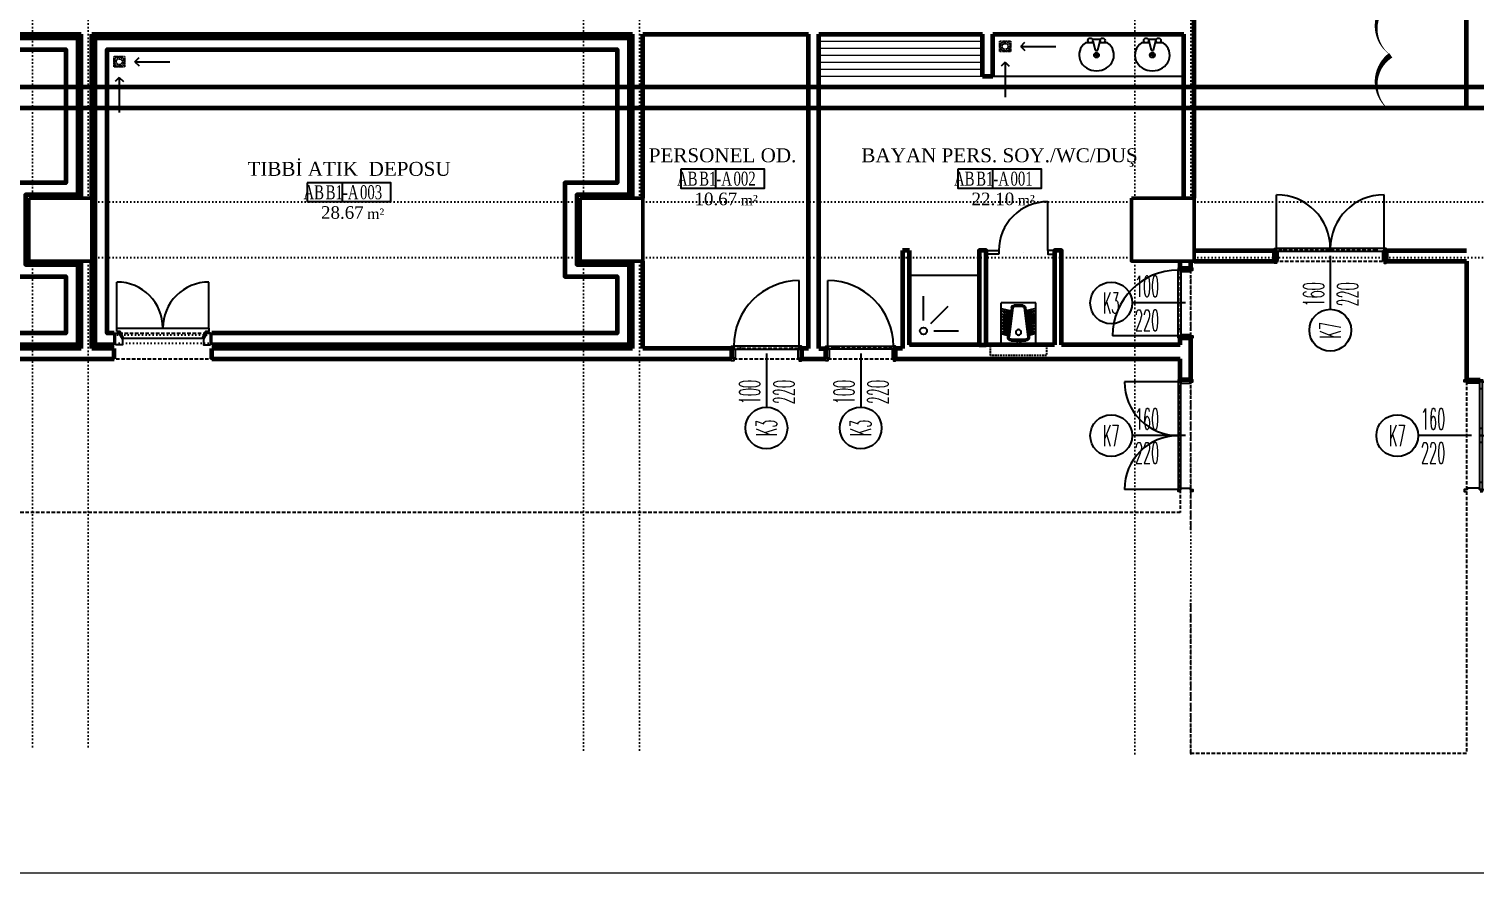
# Model space of a CAD drawing. Extents: x -228812 to 45006, y -308075 to -42938.
# Drawn here: x 41687 to 43759, y -47663 to -46454 of the extents above; entities that cross this region are included whole.
import ezdxf
from ezdxf.enums import TextEntityAlignment as Align

# ---------------------------------------------------------------- set-up
doc = ezdxf.new("R2010")
doc.units = 0
doc.header["$LTSCALE"] = 20
for name, pattern in [('( Hidden )', [0.375, 0.25, -0.125]), ('DOT', [0.25, 0, -0.25]), ('HIDDEN', [0.375, 0.25, -0.125])]:
    doc.linetypes.add(name, pattern=pattern)
doc.layers.get('0').update_dxf_attribs({"linetype": 'CONTINUOUS', "lineweight": 15})
doc.layers.get('DEFPOINTS').update_dxf_attribs({"linetype": 'CONTINUOUS'})
for name, color, linetype, lineweight in [('DUVAR', 7, 'CONTINUOUS', 60), ('KOLON', 7, 'CONTINUOUS', 50), ('tefris', 7, 'CONTINUOUS', 20)]:
    doc.layers.add(name, color=color, linetype=linetype, lineweight=lineweight)
for name, color, linetype in [('DUVAR-PANEL', 7, 'CONTINUOUS'), ('KA-PEN', 5, 'CONTINUOUS'), ('KAPILAR', 5, 'CONTINUOUS'), ('KIRIS', 9, 'DOT'), ('OK', 7, 'CONTINUOUS'), ('ROOM', 7, 'CONTINUOUS'), ('ROOM-T', 7, 'CONTINUOUS'), ('TEFRIS SIHHI', 7, 'CONTINUOUS'), ('YAZI', 170, 'CONTINUOUS')]:
    doc.layers.add(name, color=color, linetype=linetype)
doc.layers.add('REVIZYON-2015-11-23', color=1, linetype='CONTINUOUS', lineweight=13, plot=False)
doc.styles.add('OLC-200', font='tromans.shx', dxfattribs={"width": 0.5, "height": 0.2})
doc.styles.add('OLC-50', font='romans.shx', dxfattribs={"width": 0.5, "height": 0.15})
doc.styles.add('YAZI', font='times.ttf')
doc.dimstyles.new('BIRIM ADI', dxfattribs={"dimtxt": 30, "dimasz": 50, "dimexe": 25, "dimexo": 40, "dimgap": 15, "dimtad": 0, "dimtxsty": 'YAZI', "dimblk": 'OBLIQUE', "dimcen": 50, "dimadec": 0, "dimazin": 0, "dimtfac": 1, "dimtmove": 0, "dimatfit": 3, "dimfxl": 150, "dimfxlon": 1, "dimarcsym": 0})

# ---------------------------------------------------------------- blocks, each defined once
blk = doc.blocks.new('_OBLIQUE')
at = {"color": 0, "linetype": 'ByBlock'}
blk.add_line((-0.5, -0.5), (0.5, 0.5), dxfattribs=at)
blk = doc.blocks.new('*D9222')
at = {"layer": 'DEFPOINTS', "color": 0, "linetype": 'Continuous'}
for p in [(43266.9, -45206), (43962.7, -45206), (43746.9, -46446)]:
    blk.add_point(p, dxfattribs=at)
at = {"layer": 'YAZI', "color": 0, "lineweight": -2, "ltscale": 0.5}
for p, q in [((43812.7, -45206), (43987.7, -45206)), ((43962.7, -45206), (43962.7, -45723.2)), ((43962.7, -46446), (43962.7, -45928.9)), ((43812.7, -46446), (43987.7, -46446))]:
    blk.add_line(p, q, dxfattribs=at)
at = {"layer": 'YAZI', "color": 0, "linetype": 'Continuous', "lineweight": -2, "xscale": 50, "yscale": 50, "zscale": 50}
for p, rotation in [((43962.7, -45206), 90), ((43962.7, -46446), 270)]:
    blk.add_blockref('_OBLIQUE', p, dxfattribs=dict(at, rotation=rotation))
at = {"layer": 'YAZI', "color": 0, "linetype": 'Continuous', "insert": (43962.7, -45826), "char_height": 30, "attachment_point": 5, "rotation": 90, "style": 'YAZI'}
blk.add_mtext('ATÖLYE ', dxfattribs=at)
blk = doc.blocks.new('*D9224')
at = {"layer": 'DEFPOINTS', "color": 0, "linetype": 'Continuous'}
for p in [(43701.4, -46566.4), (43962.7, -46566.4), (43351.9, -47491)]:
    blk.add_point(p, dxfattribs=at)
at = {"layer": 'YAZI', "color": 0, "lineweight": -2, "ltscale": 0.5}
for p, q in [((43812.7, -46566.4), (43987.7, -46566.4)), ((43962.7, -46566.4), (43962.7, -46960.8)), ((43962.7, -47491), (43962.7, -47096.6)), ((43812.7, -47491), (43987.7, -47491))]:
    blk.add_line(p, q, dxfattribs=at)
at = {"layer": 'YAZI', "color": 0, "linetype": 'Continuous', "lineweight": -2, "xscale": 50, "yscale": 50, "zscale": 50}
for p, rotation in [((43962.7, -46566.4), 90), ((43962.7, -47491), 270)]:
    blk.add_blockref('_OBLIQUE', p, dxfattribs=dict(at, rotation=rotation))
at = {"layer": 'YAZI', "color": 0, "linetype": 'Continuous', "insert": (43962.7, -47028.7), "char_height": 30, "attachment_point": 5, "rotation": 90, "style": 'YAZI'}
blk.add_mtext('ATIK ', dxfattribs=at)
blk = doc.blocks.new('SOGUK ODA-140')
at = {"color": 0, "linetype": 'Continuous'}
for p, q in [((0, 0), (0, -17)), ((140, 0), (140, -17))]:
    blk.add_line(p, q, dxfattribs=at)
for points in [[(2, 0), (2, -17), (7, -17), (12, -8), (12, 0)], [(138, 0), (138, -17), (133, -17), (128, -8), (128, 0)], [(136, -19), (136, -24), (4, -24), (4, -19), (9, -19), (14, -9), (126, -9), (131, -19)]]:
    blk.add_lwpolyline(points, close=True, dxfattribs=at)
at = {"color": 0, "linetype": 'DOT'}
blk.add_lwpolyline([(140, -14.5), (0, -14.5), (0, -2.5), (140, -2.5)], dxfattribs=at)
at = {"color": 0, "linetype": 'Continuous'}
for points in [[(4, -24), (4, -90)], [(136, -24), (136, -90)]]:
    blk.add_lwpolyline(points, dxfattribs=at)
for centre, start, end in [((4, -24), 270, 0), ((136, -24), 180, 270)]:
    blk.add_arc(centre, 66, start, end, dxfattribs=at)
blk = doc.blocks.new('*U685')
at = {"color": 0}
for p, q in [((-157, 18), (-157, 95)), ((-3, 18), (-3, 95)), ((-147, 18), (-147, 14)), ((-90.1, 18), (-90.1, 14)), ((-80, 7.5), (-80, 7.5)), ((-70, 18), (-70, 14)), ((-13.1, 18), (-13.1, 14))]:
    blk.add_line(p, q, dxfattribs=at)
at = {"color": 0, "linetype": 'DOT', "ltscale": 20}
blk.add_line((-155, 0), (-5, 0), dxfattribs=at)
at = {"color": 0, "lineweight": -3}
for points in [[(-160, 15), (-160, 18), (-157, 18), (-157, 14), (-155, 14), (-155, 1), (-157, 1), (-157, -3), (-160, -3), (-160, 0)], [(0, 15), (0, 18), (-3, 18), (-3, 14), (-5, 14), (-5, 1), (-3, 1), (-3, -3), (0, -3), (0, 0)]]:
    blk.add_lwpolyline(points, dxfattribs=at)
at = {"color": 0}
for points in [[(-157, 18), (-157, 14), (-80, 14), (-80, 18)], [(-80, 18), (-80, 14), (-3, 14), (-3, 18)]]:
    blk.add_lwpolyline(points, close=True, dxfattribs=at)
at = {"color": 16}
blk.add_lwpolyline([(-80, 7.5), (-80, -69)], dxfattribs=at)
blk.add_circle((-80, -99), 30, dxfattribs=at)
at = {"color": 0}
for centre, start, end in [((-157, 18), 0, 90), ((-3, 18), 90, 180)]:
    blk.add_arc(centre, 77, start, end, dxfattribs=at)
at = {"color": 16, "style": 'OLC-50', "width": 0.45}
blk.add_attdef('GEN', text='', height=30, rotation=90, dxfattribs=at).set_placement((-80, -65), align=Align.BOTTOM_LEFT)
blk.add_attdef('YUK', text='', height=30, rotation=90, dxfattribs=at).set_placement((-70, -65), align=Align.TOP_LEFT)
at = {"style": 'OLC-50', "width": 0.5, "flags": 1}
for tag, p in [('KABLOK', (-188.3, -83.8)), ('KAMAHKOD', (-83.9, -83.8)), ('KAMAHNO', (-195.2, -120.6)), ('KAMAHAD', (-79.6, -120)), ('DUVKA', (-188.6, -156)), ('KARENK', (-82.6, -154.8)), ('KATIP', (-188.1, -194)), ('KASAMAL', (-83.9, -189.6)), ('KAMAL', (-188.7, -233)), ('KASARENK', (-83.5, -229)), ('MENFEZ', (-190, -268.9)), ('YANGIN', (-84.2, -266.9)), ('ACILYON', (-192.7, -303.5)), ('CEKIT', (-86.3, -303.2)), ('CARPTEK', (-195, -337.4)), ('FOTOSEL', (-86.8, -337.1)), ('PBAR', (-193.2, -371.1)), ('KONTROL', (-87, -371.1))]:
    blk.add_attdef(tag, p, '', height=30, dxfattribs=at)
at = {"color": 16, "style": 'OLC-50', "width": 0.45}
blk.add_attdef('POZ', text='', height=30, rotation=90, dxfattribs=at).set_placement((-80, -99), align=Align.MIDDLE_CENTER)
blk = doc.blocks.new('*U684')
at = {"color": 0}
for p, q in [((-157, 18), (-157, 95)), ((-3, 18), (-3, 95)), ((-147, 18), (-147, 14)), ((-90.1, 18), (-90.1, 14)), ((-80, 7.5), (-80, 7.5)), ((-70, 18), (-70, 14)), ((-13.1, 18), (-13.1, 14))]:
    blk.add_line(p, q, dxfattribs=at)
at = {"color": 0, "linetype": 'DOT', "ltscale": 20}
blk.add_line((-155, 0), (-5, 0), dxfattribs=at)
at = {"color": 16}
blk.add_lwpolyline([(-80, 7.5), (-80, 84)], dxfattribs=at)
at = {"color": 0, "lineweight": -3}
for points in [[(-160, 15), (-160, 18), (-157, 18), (-157, 14), (-155, 14), (-155, 1), (-157, 1), (-157, -3), (-160, -3), (-160, 0)], [(0, 15), (0, 18), (-3, 18), (-3, 14), (-5, 14), (-5, 1), (-3, 1), (-3, -3), (0, -3), (0, 0)]]:
    blk.add_lwpolyline(points, dxfattribs=at)
at = {"color": 0}
for points in [[(-157, 18), (-157, 14), (-80, 14), (-80, 18)], [(-80, 18), (-80, 14), (-3, 14), (-3, 18)]]:
    blk.add_lwpolyline(points, close=True, dxfattribs=at)
at = {"color": 16}
blk.add_circle((-80, 114), 30, dxfattribs=at)
at = {"color": 0}
for centre, start, end in [((-157, 18), 0, 90), ((-3, 18), 90, 180)]:
    blk.add_arc(centre, 77, start, end, dxfattribs=at)
at = {"color": 16, "style": 'OLC-50', "width": 0.45}
blk.add_attdef('POZ', text='', height=30, rotation=270, dxfattribs=at).set_placement((-80, 114), align=Align.MIDDLE_CENTER)
blk.add_attdef('YUK', text='', height=30, rotation=270, dxfattribs=at).set_placement((-90, 80), align=Align.TOP_LEFT)
blk.add_attdef('GEN', text='', height=30, rotation=270, dxfattribs=at).set_placement((-80, 80), align=Align.BOTTOM_LEFT)
at = {"style": 'OLC-50', "width": 0.5, "flags": 1}
for tag, p in [('KABLOK', (-188.3, -83.8)), ('KAMAHKOD', (-83.9, -83.8)), ('KAMAHNO', (-195.2, -120.6)), ('KAMAHAD', (-79.6, -120)), ('DUVKA', (-188.6, -156)), ('KARENK', (-82.6, -154.8)), ('KATIP', (-188.1, -194)), ('KASAMAL', (-83.9, -189.6)), ('KAMAL', (-188.7, -233)), ('KASARENK', (-83.5, -229)), ('MENFEZ', (-190, -268.9)), ('YANGIN', (-84.2, -266.9)), ('ACILYON', (-192.7, -303.5)), ('CEKIT', (-86.3, -303.2)), ('CARPTEK', (-195, -337.4)), ('FOTOSEL', (-86.8, -337.1)), ('PBAR', (-193.2, -371.1)), ('KONTROL', (-87, -371.1))]:
    blk.add_attdef(tag, p, '', height=30, dxfattribs=at)
blk = doc.blocks.new('*U688')
at = {"color": 0}
for p, q in [((-157, 18), (-157, 95)), ((-3, 18), (-3, 95)), ((-147, 18), (-147, 14)), ((-90.1, 18), (-90.1, 14)), ((-80, 7.5), (-80, 7.5)), ((-70, 18), (-70, 14)), ((-13.1, 18), (-13.1, 14))]:
    blk.add_line(p, q, dxfattribs=at)
at = {"color": 0, "linetype": 'DOT', "ltscale": 20}
blk.add_line((-155, 0), (-5, 0), dxfattribs=at)
at = {"color": 0, "lineweight": -3}
for points in [[(-160, 15), (-160, 18), (-157, 18), (-157, 14), (-155, 14), (-155, 1), (-157, 1), (-157, -3), (-160, -3), (-160, 0)], [(0, 15), (0, 18), (-3, 18), (-3, 14), (-5, 14), (-5, 1), (-3, 1), (-3, -3), (0, -3), (0, 0)]]:
    blk.add_lwpolyline(points, dxfattribs=at)
at = {"color": 0}
for points in [[(-157, 18), (-157, 14), (-80, 14), (-80, 18)], [(-80, 18), (-80, 14), (-3, 14), (-3, 18)]]:
    blk.add_lwpolyline(points, close=True, dxfattribs=at)
at = {"color": 16}
blk.add_lwpolyline([(-80, 7.5), (-80, -69)], dxfattribs=at)
blk.add_circle((-80, -99), 30, dxfattribs=at)
at = {"color": 0}
for centre, start, end in [((-157, 18), 0, 90), ((-3, 18), 90, 180)]:
    blk.add_arc(centre, 77, start, end, dxfattribs=at)
at = {"color": 16, "style": 'OLC-50', "width": 0.45}
blk.add_attdef('GEN', text='', height=30, rotation=90, dxfattribs=at).set_placement((-80, -65), align=Align.BOTTOM_LEFT)
blk.add_attdef('YUK', text='', height=30, rotation=90, dxfattribs=at).set_placement((-70, -65), align=Align.TOP_LEFT)
at = {"style": 'OLC-50', "width": 0.5, "flags": 1}
for tag, p in [('KABLOK', (-188.3, -83.8)), ('KAMAHKOD', (-83.9, -83.8)), ('KAMAHNO', (-195.2, -120.6)), ('KAMAHAD', (-79.6, -120)), ('DUVKA', (-188.6, -156)), ('KARENK', (-82.6, -154.8)), ('KATIP', (-188.1, -194)), ('KASAMAL', (-83.9, -189.6)), ('KAMAL', (-188.7, -233)), ('KASARENK', (-83.5, -229)), ('MENFEZ', (-190, -268.9)), ('YANGIN', (-84.2, -266.9)), ('ACILYON', (-192.7, -303.5)), ('CEKIT', (-86.3, -303.2)), ('CARPTEK', (-195, -337.4)), ('FOTOSEL', (-86.8, -337.1)), ('PBAR', (-193.2, -371.1)), ('KONTROL', (-87, -371.1))]:
    blk.add_attdef(tag, p, '', height=30, dxfattribs=at)
at = {"color": 16, "style": 'OLC-50', "width": 0.45}
blk.add_attdef('POZ', text='', height=30, rotation=90, dxfattribs=at).set_placement((-80, -99), align=Align.MIDDLE_CENTER)
blk = doc.blocks.new('*U9154')
at = {"color": 0}
for p, q in [((-157, 23), (-157, 100)), ((-3, 23), (-3, 100)), ((-147, 23), (-147, 19)), ((-90.1, 23), (-90.1, 19)), ((-70, 23), (-70, 19)), ((-13.1, 23), (-13.1, 19)), ((-80, 7.5), (-80, 7.5))]:
    blk.add_line(p, q, dxfattribs=at)
at = {"color": 0, "linetype": 'DOT', "ltscale": 20}
blk.add_line((-155, 0), (-5, 0), dxfattribs=at)
at = {"color": 0, "lineweight": -3}
for points in [[(-160, 20), (-160, 23), (-157, 23), (-157, 19), (-155, 19), (-155, 1), (-157, 1), (-157, -3), (-160, -3), (-160, 0)], [(0, 20), (0, 23), (-3, 23), (-3, 19), (-5, 19), (-5, 1), (-3, 1), (-3, -3), (0, -3), (0, 0)]]:
    blk.add_lwpolyline(points, dxfattribs=at)
at = {"color": 0}
for points in [[(-157, 23), (-157, 19), (-80, 19), (-80, 23)], [(-80, 23), (-80, 19), (-3, 19), (-3, 23)]]:
    blk.add_lwpolyline(points, close=True, dxfattribs=at)
at = {"color": 16}
blk.add_lwpolyline([(-80, 7.5), (-80, -69)], dxfattribs=at)
blk.add_circle((-80, -99), 30, dxfattribs=at)
at = {"color": 0}
for centre, start, end in [((-157, 23), 0, 90), ((-3, 23), 90, 180)]:
    blk.add_arc(centre, 77, start, end, dxfattribs=at)
at = {"color": 16, "style": 'OLC-50', "width": 0.45}
blk.add_attdef('GEN', text='', height=30, rotation=90, dxfattribs=at).set_placement((-80, -65), align=Align.BOTTOM_LEFT)
blk.add_attdef('YUK', text='', height=30, rotation=90, dxfattribs=at).set_placement((-70, -65), align=Align.TOP_LEFT)
at = {"style": 'OLC-50', "width": 0.5, "flags": 1}
for tag, p in [('KABLOK', (-188.3, -83.8)), ('KAMAHKOD', (-83.9, -83.8)), ('KAMAHNO', (-195.2, -120.6)), ('KAMAHAD', (-79.6, -120)), ('DUVKA', (-188.6, -156)), ('KARENK', (-82.6, -154.8)), ('KATIP', (-188.1, -194)), ('KASAMAL', (-83.9, -189.6)), ('KAMAL', (-188.7, -233)), ('KASARENK', (-83.5, -229)), ('MENFEZ', (-190, -268.9)), ('YANGIN', (-84.2, -266.9)), ('ACILYON', (-192.7, -303.5)), ('CEKIT', (-86.3, -303.2)), ('CARPTEK', (-195, -337.4)), ('FOTOSEL', (-86.8, -337.1)), ('PBAR', (-193.2, -371.1)), ('KONTROL', (-87, -371.1))]:
    blk.add_attdef(tag, p, '', height=30, dxfattribs=at)
at = {"color": 16, "style": 'OLC-50', "width": 0.45}
blk.add_attdef('POZ', text='', height=30, rotation=90, dxfattribs=at).set_placement((-80, -99), align=Align.MIDDLE_CENTER)
blk = doc.blocks.new('EGIM-OK')
at = {"color": 0, "ltscale": 200}
for points in [[(50, 0), (0, 0)], [(50, 0), (44.2, 5.9)], [(50, 0), (44.2, -5.9)]]:
    blk.add_lwpolyline(points, dxfattribs=at)
blk = doc.blocks.new('SUZGEC')
at = {"color": 0, "linetype": 'ByBlock', "ltscale": 0.3, "extrusion": (0, 0, -1)}
blk.add_lwpolyline([(0, 0), (-15, 0), (-15, 15), (0, 15)], close=True, dxfattribs=at)
for radius in [7.03, 4.37]:
    blk.add_circle((-7.5, 7.5), radius, dxfattribs=at)
blk = doc.blocks.new('SUZGEC OK')
at = {"layer": 'OK', "color": 252, "rotation": 179.9999988256444}
blk.add_blockref('EGIM-OK', (80, -7.5), dxfattribs=at)
at = {"layer": 'OK', "color": 252, "xscale": -1, "rotation": 270}
blk.add_blockref('EGIM-OK', (7.5, -80), dxfattribs=at)
at = {"layer": 'TEFRIS SIHHI', "color": 155, "linetype": 'HIDDEN', "xscale": -1, "rotation": 90}
blk.add_blockref('SUZGEC', (15, 0), dxfattribs=at)
blk = doc.blocks.new('*U9148')
at = {"color": 0, "linetype": 'DOT', "ltscale": 20}
blk.add_line((-100, 15), (0, 15), dxfattribs=at)
at = {"color": 0}
for p, q in [((-87, -3), (-87, 1)), ((-50, 7.5), (-50, 7.5)), ((-13, -3), (-13, 1)), ((-3, -3), (-3, -97))]:
    blk.add_line(p, q, dxfattribs=at)
at = {"color": 0, "lineweight": -3}
for points in [[(-100, 0), (-100, -3), (-97, -3), (-97, 1), (-95, 1), (-95, 14), (-97, 14), (-97, 18), (-100, 18), (-100, 15)], [(0, 0), (0, -3), (-3, -3), (-3, 1), (-5, 1), (-5, 14), (-3, 14), (-3, 18), (0, 18), (0, 15)]]:
    blk.add_lwpolyline(points, dxfattribs=at)
at = {"color": 0}
blk.add_lwpolyline([(-97, -3), (-97, 1), (-3, 1), (-3, -3)], close=True, dxfattribs=at)
at = {"color": 16}
blk.add_lwpolyline([(-50, 7.5), (-50, -69)], dxfattribs=at)
blk.add_circle((-50, -99), 30, dxfattribs=at)
at = {"color": 0}
blk.add_arc((-3, -3), 94, 180, 270, dxfattribs=at)
at = {"color": 16, "style": 'OLC-50', "width": 0.45}
blk.add_attdef('GEN', text='', height=30, rotation=90, dxfattribs=at).set_placement((-50, -65), align=Align.BOTTOM_LEFT)
blk.add_attdef('YUK', text='', height=30, rotation=90, dxfattribs=at).set_placement((-40, -65), align=Align.TOP_LEFT)
at = {"style": 'OLC-50', "width": 0.5, "flags": 1}
for tag, p in [('KABLOK', (-158.3, -83.8)), ('KAMAHKOD', (-53.9, -83.8)), ('KAMAHNO', (-165.2, -120.6)), ('KAMAHAD', (-49.6, -120)), ('DUVKA', (-158.6, -156)), ('KARENK', (-52.6, -154.8)), ('KATIP', (-158.1, -194)), ('KASAMAL', (-53.9, -189.6)), ('KAMAL', (-158.7, -233)), ('KASARENK', (-53.5, -229)), ('MENFEZ', (-160, -268.9)), ('YANGIN', (-54.2, -266.9)), ('ACILYON', (-162.7, -303.5)), ('CEKIT', (-56.3, -303.2)), ('CARPTEK', (-165, -337.4)), ('FOTOSEL', (-56.8, -337.1)), ('PBAR', (-163.2, -371.1)), ('KONTROL', (-57, -371.1))]:
    blk.add_attdef(tag, p, '', height=30, dxfattribs=at)
at = {"color": 16, "style": 'OLC-50', "width": 0.45}
blk.add_attdef('POZ', text='', height=30, rotation=90, dxfattribs=at).set_placement((-50, -99), align=Align.MIDDLE_CENTER)
blk = doc.blocks.new('ROOMNAME')
at = {"color": 0}
blk.add_line((0, 13.5), (0, -13.5), dxfattribs=at)
blk.add_lwpolyline([(-50, 13.5), (-50, -13.5), (70, -13.5), (70, 13.5)], close=True, dxfattribs=at)
at = {"color": 0, "insert": (36, -30.8), "char_height": 15, "width": 39.826, "attachment_point": 4, "style": 'YAZI'}
blk.add_mtext('m²', dxfattribs=at)
at = {"color": 0, "style": 'YAZI'}
for tag, p in [('KOD', (-25, 0)), ('NO', (35, 0))]:
    blk.add_attdef(tag, text='', height=20, dxfattribs=at).set_placement(p, align=Align.MIDDLE_CENTER)
blk.add_attdef('ALAN', text='', height=18, dxfattribs=at).set_placement((31, -29), align=Align.MIDDLE_RIGHT)
at = {"color": 0, "style": 'YAZI', "flags": 1}
for tag, p in [('ALANIHALE', (10, -51.3)), ('CEVRE', (8.8, -70.9))]:
    blk.add_attdef(tag, text='', height=15, dxfattribs=at).set_placement(p, align=Align.MIDDLE_CENTER)
at = {"color": 0, "style": 'OLC-200', "width": 0.5, "flags": 1}
for tag, p in [('DOS', (-43.9, -102.9)), ('SUP', (-12.3, -102.9)), ('DUV', (15.1, -102.9)), ('TAV', (42.4, -102.9)), ('KTIP1', (-43.9, -131.5)), ('KTIP2', (6.1, -131.5)), ('KTIP3', (56.1, -131.5)), ('KTIP1S', (-43.9, -160.1)), ('KTIP2S', (6.1, -160.1)), ('KTIP3S', (56.1, -160.1)), ('PTIP1', (-43.9, -188.6)), ('PTIP2', (6.1, -188.6)), ('PTIP3', (56.1, -188.6)), ('PTIP1S', (-43.9, -217.2)), ('PTIP2S', (6.1, -217.2)), ('PTIP3S', (56.1, -217.2)), ('KISI', (-43.9, -245.8)), ('KW', (6.1, -245.8)), ('ISI', (56.1, -245.8))]:
    blk.add_attdef(tag, p, '', height=15, dxfattribs=at)
at = {"layer": 'ROOM-T', "color": 9, "style": 'YAZI'}
blk.add_attdef('MAHALADI', text='', height=20, dxfattribs=at).set_placement((10, 33.5), align=Align.MIDDLE_CENTER)
blk = doc.blocks.new('HELA')
at = {"color": 0, "linetype": 'ByBlock'}
for p, q in [((50, 0), (0, 0)), ((0, 0), (0, -60)), ((50, 0), (50, -60)), ((0, -16.1), (11.8, -13.1)), ((2.7, -17.8), (12.1, -15.4)), ((2.7, -22), (12.6, -19.5)), ((3.1, -19.5), (12.3, -17.2)), ((14.8, -53.3), (9.6, -11.6)), ((16.8, -53.1), (11.6, -11.4)), ((14.6, -6), (22.6, -6)), ((14.6, -8), (35.4, -8)), ((27.4, -6), (35.4, -6)), ((33.2, -53.1), (38.4, -11.4)), ((35.2, -53.3), (40.4, -11.6)), ((47.3, -22), (37.4, -19.5)), ((46.9, -19.5), (37.7, -17.2)), ((47.3, -17.8), (37.9, -15.4)), ((50, -16.1), (38.2, -13.1)), ((2.7, -26.2), (13.1, -23.6)), ((2.7, -30.4), (13.6, -27.7)), ((2.7, -34.6), (14.1, -31.8)), ((2.7, -38.8), (14.7, -35.9)), ((2.7, -43), (15.2, -39.9)), ((3.1, -23.7), (12.8, -21.3)), ((3.1, -27.9), (13.3, -25.4)), ((3.1, -32.1), (13.9, -29.5)), ((3.1, -36.3), (14.4, -33.6)), ((3.1, -40.5), (14.9, -37.6)), ((47.3, -43), (34.8, -39.9)), ((46.9, -40.5), (35.1, -37.6)), ((47.3, -38.8), (35.3, -35.9)), ((46.9, -36.3), (35.6, -33.6)), ((47.3, -34.6), (35.9, -31.8)), ((46.9, -32.1), (36.1, -29.5)), ((47.3, -30.4), (36.4, -27.7)), ((46.9, -27.9), (36.7, -25.4)), ((47.3, -26.2), (36.9, -23.6)), ((46.9, -23.7), (37.2, -21.3)), ((0, -52.1), (16.2, -48.1)), ((50, -60), (0, -60)), ((2.7, -47.2), (15.7, -44)), ((3.1, -44.7), (15.4, -41.7)), ((3.1, -49), (15.9, -45.8)), ((31.2, -54.8), (18.8, -54.8)), ((31.2, -56.8), (18.8, -56.8)), ((50, -52.1), (33.8, -48.1)), ((46.9, -49), (34.1, -45.8)), ((47.3, -47.2), (34.3, -44)), ((46.9, -44.7), (34.6, -41.7))]:
    blk.add_line(p, q, dxfattribs=at)
at = {"color": 0, "linetype": 'HIDDEN', "ltscale": 0.5}
blk.add_lwpolyline([(65, 0), (65, 15), (-15, 15), (-15, 0)], dxfattribs=at)
at = {"color": 0, "linetype": 'ByBlock'}
for centre, radius in [((25, -18), 4), ((25, -4), 3.15), ((25, -4), 2.15)]:
    blk.add_circle(centre, radius, dxfattribs=at)
for centre, radius, start, end in [((2.9, -18.6), 0.894, 103.8074, 283.8074), ((14.6, -11), 5, 90, 187.1137), ((14.6, -11), 3, 90, 187.1137), ((35.4, -11), 5, 352.8863, 90), ((35.4, -11), 3, 352.8863, 90), ((47.1, -18.6), 0.894, 256.1926, 76.1926), ((2.9, -22.8), 0.894, 103.8074, 283.8074), ((2.9, -27), 0.894, 103.8074, 283.8074), ((2.9, -31.3), 0.894, 103.8074, 283.8074), ((2.9, -35.5), 0.894, 103.8074, 283.8074), ((2.9, -39.7), 0.894, 103.8074, 283.8074), ((47.1, -22.8), 0.894, 256.1926, 76.1926), ((47.1, -27), 0.894, 256.1926, 76.1926), ((47.1, -31.3), 0.894, 256.1926, 76.1926), ((47.1, -35.5), 0.894, 256.1926, 76.1926), ((47.1, -39.7), 0.894, 256.1926, 76.1926), ((2.9, -43.9), 0.894, 103.8074, 283.8074), ((2.9, -48.1), 0.894, 103.8074, 283.8074), ((18.8, -52.8), 4, 187.1137, 270), ((18.8, -52.8), 2, 187.1137, 270), ((31.2, -52.8), 2, 270, 352.8863), ((31.2, -52.8), 4, 270, 352.8863), ((47.1, -43.9), 0.894, 256.1926, 76.1926), ((47.1, -48.1), 0.894, 256.1926, 76.1926)]:
    blk.add_arc(centre, radius, start, end, dxfattribs=at)
blk = doc.blocks.new('K070-PANEL')
at = {"color": 0}
for p, q in [((80, 0), (80, -5)), ((45, -2.5), (45, -2.5))]:
    blk.add_line(p, q, dxfattribs=at)
blk.add_lwpolyline([(10, 0), (10, 70, -0.414214), (80, 0)], format="xyb", dxfattribs=at)
blk.add_lwpolyline([(0, 0), (10, 0), (10, -5), (0, -5)], dxfattribs=at)
blk = doc.blocks.new('DUS')
at = {"color": 0}
for p, q in [((35, -20), (70, -20)), ((20, -35), (20, -70)), ((30.6, -30.6), (55.4, -55.4))]:
    blk.add_line(p, q, dxfattribs=at)
blk.add_lwpolyline([(0, -100), (0, 0), (100, 0), (100, -100), (0, -100)], dxfattribs=at)
blk.add_circle((20, -20), 5, dxfattribs=at)
blk = doc.blocks.new('LAVABO UMUMI')
at = {"color": 0, "ltscale": 200}
for p, q in [((-22.8, -5.7), (-22.8, 5.7)), ((-7, 1.7), (-21, 5.2)), ((-17.5, 15.7), (-17.5, 4.4)), ((-7, -1.8), (-7, 1.7)), ((-4.5, 0), (4.5, 0)), ((0, 0), (0, 4.5)), ((-21, -5.2), (-7, -1.8)), ((-17.5, -4.4), (-17.5, -15.7)), ((0, 0), (0, -4.5))]:
    blk.add_line(p, q, dxfattribs=at)
for centre in [(-21, 8.7), (0, 0), (-21, -8.8)]:
    blk.add_circle(centre, 3.5, dxfattribs=at)
blk.add_ellipse((0, 0), major_axis=(0, 25), ratio=0.9, start_param=2.25047, end_param=7.174308, dxfattribs=at)
blk = doc.blocks.new('*U661')
at = {"color": 0}
for p, q in [((-97, 18), (-97, 112)), ((-87, 18), (-87, 14)), ((-50, 7.5), (-50, 7.5)), ((-13, 18), (-13, 14))]:
    blk.add_line(p, q, dxfattribs=at)
at = {"color": 0, "linetype": 'DOT', "ltscale": 20}
blk.add_line((0, 0), (-100, 0), dxfattribs=at)
at = {"color": 0, "lineweight": -3}
for points in [[(-100, 15), (-100, 18), (-97, 18), (-97, 14), (-95, 14), (-95, 1), (-97, 1), (-97, -3), (-100, -3), (-100, 0)], [(0, 15), (0, 18), (-3, 18), (-3, 14), (-5, 14), (-5, 1), (-3, 1), (-3, -3), (0, -3), (0, 0)]]:
    blk.add_lwpolyline(points, dxfattribs=at)
at = {"color": 0}
blk.add_lwpolyline([(-3, 18), (-3, 14), (-97, 14), (-97, 18)], close=True, dxfattribs=at)
at = {"color": 16}
blk.add_lwpolyline([(-50, 7.5), (-50, -69)], dxfattribs=at)
blk.add_circle((-50, -99), 30, dxfattribs=at)
at = {"color": 0}
blk.add_arc((-97, 18), 94, 0, 90, dxfattribs=at)
at = {"color": 16, "style": 'OLC-50', "width": 0.45}
blk.add_attdef('GEN', text='', height=30, rotation=90, dxfattribs=at).set_placement((-50, -65), align=Align.BOTTOM_LEFT)
blk.add_attdef('YUK', text='', height=30, rotation=90, dxfattribs=at).set_placement((-40, -65), align=Align.TOP_LEFT)
at = {"style": 'OLC-50', "width": 0.5, "flags": 1}
for tag, p in [('KABLOK', (-158.3, -83.8)), ('KAMAHKOD', (-53.9, -83.8)), ('KAMAHNO', (-165.2, -120.6)), ('KAMAHAD', (-49.6, -120)), ('DUVKA', (-158.6, -156)), ('KARENK', (-52.6, -154.8)), ('KATIP', (-158.1, -194)), ('KASAMAL', (-53.9, -189.6)), ('KAMAL', (-158.7, -233)), ('KASARENK', (-53.5, -229)), ('MENFEZ', (-160, -268.9)), ('YANGIN', (-54.2, -266.9)), ('ACILYON', (-162.7, -303.5)), ('CEKIT', (-56.3, -303.2)), ('CARPTEK', (-165, -337.4)), ('FOTOSEL', (-56.8, -337.1)), ('PBAR', (-163.2, -371.1)), ('KONTROL', (-57, -371.1))]:
    blk.add_attdef(tag, p, '', height=30, dxfattribs=at)
at = {"color": 16, "style": 'OLC-50', "width": 0.45}
blk.add_attdef('POZ', text='', height=30, rotation=90, dxfattribs=at).set_placement((-50, -99), align=Align.MIDDLE_CENTER)
blk = doc.blocks.new('*U663')
at = {"color": 0}
for p, q in [((-3, 18), (-3, 112)), ((-87, 18), (-87, 14)), ((-50, 7.5), (-50, 7.5)), ((-13, 18), (-13, 14))]:
    blk.add_line(p, q, dxfattribs=at)
at = {"color": 0, "linetype": 'DOT', "ltscale": 20}
blk.add_line((-100, 0), (0, 0), dxfattribs=at)
at = {"color": 0, "lineweight": -3}
for points in [[(-100, 15), (-100, 18), (-97, 18), (-97, 14), (-95, 14), (-95, 1), (-97, 1), (-97, -3), (-100, -3), (-100, 0)], [(0, 15), (0, 18), (-3, 18), (-3, 14), (-5, 14), (-5, 1), (-3, 1), (-3, -3), (0, -3), (0, 0)]]:
    blk.add_lwpolyline(points, dxfattribs=at)
at = {"color": 0}
blk.add_lwpolyline([(-97, 18), (-97, 14), (-3, 14), (-3, 18)], close=True, dxfattribs=at)
at = {"color": 16}
blk.add_lwpolyline([(-50, 7.5), (-50, -69)], dxfattribs=at)
blk.add_circle((-50, -99), 30, dxfattribs=at)
at = {"color": 0}
blk.add_arc((-3, 18), 94, 90, 180, dxfattribs=at)
at = {"color": 16, "style": 'OLC-50', "width": 0.45}
blk.add_attdef('GEN', text='', height=30, rotation=90, dxfattribs=at).set_placement((-50, -65), align=Align.BOTTOM_LEFT)
blk.add_attdef('YUK', text='', height=30, rotation=90, dxfattribs=at).set_placement((-40, -65), align=Align.TOP_LEFT)
at = {"style": 'OLC-50', "width": 0.5, "flags": 1}
for tag, p in [('KABLOK', (-158.3, -83.8)), ('KAMAHKOD', (-53.9, -83.8)), ('KAMAHNO', (-165.2, -120.6)), ('KAMAHAD', (-49.6, -120)), ('DUVKA', (-158.6, -156)), ('KARENK', (-52.6, -154.8)), ('KATIP', (-158.1, -194)), ('KASAMAL', (-53.9, -189.6)), ('KAMAL', (-158.7, -233)), ('KASARENK', (-53.5, -229)), ('MENFEZ', (-160, -268.9)), ('YANGIN', (-54.2, -266.9)), ('ACILYON', (-162.7, -303.5)), ('CEKIT', (-56.3, -303.2)), ('CARPTEK', (-165, -337.4)), ('FOTOSEL', (-56.8, -337.1)), ('PBAR', (-163.2, -371.1)), ('KONTROL', (-57, -371.1))]:
    blk.add_attdef(tag, p, '', height=30, dxfattribs=at)
at = {"color": 16, "style": 'OLC-50', "width": 0.45}
blk.add_attdef('POZ', text='', height=30, rotation=90, dxfattribs=at).set_placement((-50, -99), align=Align.MIDDLE_CENTER)
blk = doc.blocks.new('KOLON90')
at = {"layer": 'KOLON', "color": 4}
blk.add_lwpolyline([(-45, 45), (45, 45), (45, -45), (-45, -45)], close=True, dxfattribs=at)

msp = doc.modelspace()

# ---------------------------------------------------------------- linework, layer by layer
at = {"linetype": 'Continuous'}
msp.add_lwpolyline([(39709.494, -42938.116), (44863.882, -42938.116), (44863.882, -47662.514), (39709.494, -47662.514)], close=True, dxfattribs=at)
at = {"layer": 'DEFPOINTS', "color": 7, "linetype": '( Hidden )'}
for points in [[(43351.851, -43996.043), (43746.851, -43996.043), (43746.851, -46566.393)], [(43617.615, -46771.043), (43356.851, -46771.043), (43356.851, -44696.043), (43351.851, -44696.043), (43351.851, -43996.043)], [(43351.85, -47171.043), (43351.85, -46786.043), (43746.851, -46786.043), (43746.851, -47491.044), (43351.85, -47491.044), (43351.85, -47271.043)]]:
    msp.add_lwpolyline(points, dxfattribs=at)
for points in [[(42566.851, -46461.043), (42803.851, -46461.043), (42803.851, -46911.043), (42566.851, -46911.043)], [(42818.851, -46461.043), (43053.351, -46461.043), (43053.351, -46521.043), (43068.351, -46521.043), (43068.351, -46461.043), (43341.851, -46461.043), (43341.851, -46696.043), (43266.851, -46696.043), (43266.851, -46786.043), (43336.85, -46786.043), (43336.85, -46906.043), (43166.851, -46906.043), (43166.851, -46771.043), (43156.851, -46771.043), (43156.851, -46906.043), (43058.851, -46906.043), (43058.851, -46771.043), (43048.851, -46771.043), (43048.851, -46906.043), (42948.851, -46906.043), (42948.851, -46771.043), (42938.851, -46771.043), (42938.851, -46911.043), (42818.851, -46911.043)], [(41664.851, -46674.043), (41739.851, -46674.043), (41739.851, -46483.043), (41008.851, -46483.043), (41008.851, -46674.043), (41008.851, -46674.043), (41008.851, -46808.043), (41008.851, -46889.043), (41023.851, -46889.043), (41739.851, -46889.043), (41739.851, -46808.043), (41664.851, -46808.043)], [(42454.851, -46674.043), (42529.851, -46674.043), (42529.851, -46483.043), (41798.851, -46483.043), (41798.851, -46889.043), (41808.851, -46889.043), (42529.851, -46889.043), (42529.851, -46808.043), (42454.851, -46808.043)], [(40191.851, -46926.043), (43336.85, -46926.043), (43336.85, -47146.043), (40191.851, -47146.043)]]:
    msp.add_lwpolyline(points, close=True, dxfattribs=at)
at = {"layer": 'DUVAR', "color": 2}
for p, q in [((43746.851, -46566.393), (43746.851, -43996.043)), ((43746.851, -46566.393), (43746.851, -43996.043)), ((40986.851, -46461.043), (41761.851, -46461.043)), ((40986.851, -46461.043), (41761.851, -46461.043)), ((41776.851, -46461.043), (42551.851, -46461.043)), ((41776.851, -46461.043), (42551.851, -46461.043)), ((42566.851, -46461.043), (42803.851, -46461.043)), ((42636.851, -46461.043), (42803.851, -46461.043)), ((42803.851, -46911.043), (42803.851, -46461.043)), ((42818.851, -46461.043), (43053.351, -46461.043)), ((42818.851, -46911.043), (42818.851, -46461.043)), ((42818.851, -46461.043), (43053.351, -46461.043)), ((43053.351, -46521.043), (43053.351, -46461.043)), ((43068.351, -46521.043), (43068.351, -46461.043)), ((43068.351, -46461.043), (43341.851, -46461.043)), ((43068.351, -46461.043), (43341.851, -46461.043)), ((43053.351, -46521.043), (43068.351, -46521.043)), ((42948.851, -46771.043), (42938.851, -46771.043)), ((42938.851, -46771.043), (42938.851, -46911.043)), ((42948.851, -46906.043), (42948.851, -46771.043)), ((43356.851, -46771.043), (43471.851, -46771.043)), ((43356.851, -46771.043), (43471.851, -46771.043)), ((43471.851, -46771.042), (43471.851, -46786.043)), ((43471.851, -46786.043), (43471.851, -46771.043)), ((43631.851, -46771.042), (43631.851, -46786.043)), ((43631.851, -46771.043), (43746.851, -46771.043)), ((43631.851, -46771.043), (43746.851, -46771.043)), ((43631.851, -46786.043), (43631.851, -46771.043)), ((43336.85, -46796.043), (43351.85, -46796.043)), ((43351.85, -46796.043), (43351.85, -46786.043)), ((43351.85, -46796.043), (43351.85, -46786.043)), ((43356.851, -46786.043), (43471.851, -46786.043)), ((43356.851, -46786.043), (43471.851, -46786.043)), ((43631.851, -46786.043), (43746.851, -46786.043)), ((43631.851, -46786.043), (43746.851, -46786.043)), ((43746.851, -46786.043), (43746.851, -46886.043)), ((43746.851, -46786.043), (43746.851, -46956.043)), ((43336.85, -46896.043), (43351.85, -46896.043)), ((43351.85, -46956.043), (43351.85, -46896.043)), ((41761.851, -46911.043), (41163.851, -46911.043)), ((41808.851, -46911.043), (41776.851, -46911.043)), ((41808.851, -46926.043), (41808.851, -46911.043)), ((42551.851, -46911.043), (41948.851, -46911.043)), ((41948.851, -46926.043), (41948.851, -46911.043)), ((42693.851, -46911.043), (42566.851, -46911.043)), ((42693.851, -46911.043), (42693.851, -46926.043)), ((42803.851, -46911.043), (42793.851, -46911.043)), ((42793.851, -46911.043), (42793.851, -46926.043)), ((42818.851, -46911.043), (42828.851, -46911.043)), ((42828.851, -46926.043), (42828.851, -46911.043)), ((42938.851, -46911.043), (42928.851, -46911.043)), ((42928.851, -46926.043), (42928.851, -46911.043)), ((43048.851, -46906.043), (42948.851, -46906.043)), ((43048.851, -46906.043), (43058.851, -46906.043)), ((43156.851, -46906.043), (43058.851, -46906.043)), ((43336.85, -46906.043), (43166.851, -46906.043)), ((41163.851, -46926.043), (41808.851, -46926.043)), ((41948.851, -46926.043), (42693.851, -46926.043)), ((42793.851, -46926.043), (42828.851, -46926.043)), ((42928.851, -46926.043), (43336.85, -46926.043)), ((42928.851, -46926.043), (43336.85, -46926.043)), ((43351.851, -46956.043), (43336.85, -46956.043)), ((43351.851, -46956.043), (43336.85, -46956.043)), ((43746.851, -46956.043), (43766.852, -46956.043))]:
    msp.add_line(p, q, dxfattribs=at)
at = {"layer": 'DUVAR', "color": 2, "ltscale": 0.5}
for p, q in [((43356.851, -46696.043), (43356.851, -46421.043)), ((41761.851, -46696.043), (41761.851, -46461.043)), ((41776.851, -46696.043), (41776.851, -46461.043)), ((42551.851, -46696.043), (42551.851, -46461.043)), ((42551.851, -46696.043), (42551.851, -46461.043)), ((42566.851, -46696.043), (42566.851, -46461.043)), ((43341.851, -46696.043), (43341.851, -46461.043)), ((41761.851, -46911.043), (41761.851, -46786.043)), ((41776.851, -46911.043), (41776.851, -46786.043)), ((42551.851, -46911.043), (42551.851, -46786.043)), ((42551.851, -46911.043), (42551.851, -46786.043)), ((42566.851, -46911.043), (42566.851, -46786.043)), ((43336.85, -46796.043), (43336.85, -46786.043)), ((43336.85, -46906.043), (43336.85, -46896.043)), ((43336.85, -46956.043), (43336.85, -46926.043))]:
    msp.add_line(p, q, dxfattribs=at)
at = {"layer": 'DUVAR', "color": 2, "linetype": 'ByBlock', "ltscale": 0.5}
for p, q in [((40743.94, -46536.393), (44228.94, -46536.393)), ((40713.94, -46566.393), (44258.94, -46566.393))]:
    msp.add_line(p, q, dxfattribs=at)
at = {"layer": 'DUVAR', "color": 16}
for points in [[(41023.851, -46906.043), (40991.851, -46906.043), (40991.851, -46791.043), (40991.851, -46791.043), (40991.851, -46691.043), (40991.851, -46691.043), (40991.851, -46466.043), (41756.851, -46466.043), (41756.851, -46691.043), (41681.851, -46691.043), (41681.851, -46791.043), (41756.851, -46791.043), (41756.851, -46906.043), (41163.851, -46906.043)], [(41023.851, -46889.043), (41008.851, -46889.043), (41008.851, -46808.043), (41008.851, -46808.043), (41008.851, -46674.043), (41008.851, -46674.043), (41008.851, -46483.043), (41739.851, -46483.043), (41739.851, -46674.043), (41664.851, -46674.043), (41664.851, -46808.043), (41739.851, -46808.043), (41739.851, -46889.043), (41163.851, -46889.043)], [(41808.851, -46906.043), (41781.851, -46906.043), (41781.851, -46466.043), (42546.851, -46466.043), (42546.851, -46691.043), (42471.851, -46691.043), (42471.851, -46791.043), (42546.851, -46791.043), (42546.851, -46906.043), (41948.851, -46906.043)], [(41808.851, -46889.043), (41798.851, -46889.043), (41798.851, -46483.043), (42529.851, -46483.043), (42529.851, -46674.043), (42454.851, -46674.043), (42454.851, -46808.043), (42529.851, -46808.043), (42529.851, -46889.043), (41948.851, -46889.043)]]:
    msp.add_lwpolyline(points, dxfattribs=at)
at = {"layer": 'DUVAR', "color": 2, "ltscale": 0.5}
for points in [[(43058.851, -46906.043), (43058.851, -46771.043), (43048.851, -46771.043), (43048.851, -46906.043)], [(43166.851, -46906.043), (43166.851, -46771.043), (43156.851, -46771.043), (43156.851, -46906.043)]]:
    msp.add_lwpolyline(points, dxfattribs=at)
at = {"layer": 'DUVAR-PANEL', "color": 32}
for p, q in [((43058.851, -46771.043), (43076.851, -46771.043)), ((43076.851, -46776.043), (43058.851, -46776.043))]:
    msp.add_line(p, q, dxfattribs=at)
at = {"layer": 'KIRIS', "color": 251}
for p, q in [((41691.851, -46696.043), (41691.851, -45996.043)), ((41771.851, -46696.043), (41771.851, -45996.043)), ((42481.851, -46696.043), (42481.851, -45996.043)), ((42561.851, -46696.043), (42561.851, -45996.043)), ((43271.851, -46696.043), (43271.851, -45996.043)), ((43351.851, -46696.043), (43351.851, -45996.043)), ((41776.851, -46701.043), (42476.851, -46701.043)), ((42566.851, -46701.043), (43266.851, -46701.043)), ((43356.851, -46701.043), (44056.851, -46701.043)), ((41691.851, -47481.043), (41691.851, -46786.043)), ((41771.851, -47481.043), (41771.851, -46786.043)), ((41776.851, -46781.043), (42476.851, -46781.043)), ((42481.851, -47486.043), (42481.851, -46786.043)), ((42561.851, -47486.043), (42561.851, -46786.043)), ((42566.851, -46781.043), (43266.851, -46781.043)), ((43271.851, -47491.044), (43271.851, -46786.043)), ((43351.851, -47491.044), (43351.851, -46786.043)), ((43356.851, -46781.043), (44056.851, -46781.043))]:
    msp.add_line(p, q, dxfattribs=at)
at = {"layer": 'REVIZYON-2015-11-23'}
msp.add_lwpolyline([(43638.437, -46571.21, 0, 8, -0.52056705), (43638.437, -46491.21, 0, 8, -0.52056705), (43638.437, -46411.21, 0, 8, -0.52056705), (43638.437, -46331.21, 0, 8, -0.52056705), (43638.437, -46251.21, 0, 8, -0.52056705), (43638.437, -46171.21, 0, 8, -0.52056705), (43638.437, -46091.21, 0, 8, -0.52056705), (43638.437, -46011.21, 0, 8, -0.52056705), (43638.437, -45931.21, 0, 8, -0.52056705), (43638.437, -45851.21, 0, 8, -0.52056705), (43638.437, -45771.21, 0, 8, -0.52056705), (43638.437, -45691.21, 0, 8, -0.52056705), (43638.437, -45611.21, 0, 8, -0.52056705), (43638.437, -45531.21, 0, 8, -0.52056705), (43638.437, -45451.21, 0, 8, -0.52056705), (43638.437, -45371.21, 0, 8, -0.52056705), (43638.437, -45291.21, 0, 8, -0.52056705), (43638.437, -45211.21, 0, 8, -0.52056705), (43638.437, -45131.21, 0, 8, -0.52056705)], format="xyseb", dxfattribs=at)
at = {"layer": 'tefris', "color": 11}
for p, q in [((42818.851, -46471.043), (43053.351, -46471.043)), ((42818.851, -46471.043), (43053.351, -46471.043)), ((42818.851, -46481.043), (43053.351, -46481.043)), ((42818.851, -46481.043), (43053.351, -46481.043)), ((42818.851, -46491.043), (43053.351, -46491.043)), ((42818.851, -46501.043), (43053.351, -46501.043)), ((42818.851, -46511.043), (43053.351, -46511.043)), ((42818.851, -46521.043), (43053.351, -46521.043))]:
    msp.add_line(p, q, dxfattribs=at)
at = {"layer": 'TEFRIS SIHHI', "color": 155}
msp.add_line((43068.351, -46521.043), (43341.851, -46521.043), dxfattribs=at)

# ---------------------------------------------------------------- block references
at = {"layer": 'DUVAR-PANEL', "color": 32, "extrusion": (0, 0, -1), "zscale": -1}
msp.add_blockref('K070-PANEL', (-43156.851, -46771.043), dxfattribs=at)
at = {"layer": 'KA-PEN', "color": 5, "rotation": 180}
msp.add_blockref('SOGUK ODA-140', (41948.851, -46906.043), dxfattribs=at)
at = {"layer": 'KAPILAR'}
for name, p, values in [('*U685', (43631.851, -46786.043), {'POZ': 'K7', 'GEN': '160', 'YUK': '220'}), ('*U688', (43631.851, -46786.043), {'POZ': 'K7', 'GEN': '160', 'YUK': '220'}), ('*U663', (42793.851, -46926.043), {'POZ': 'K3', 'GEN': '100', 'YUK': '220'}), ('*U661', (42928.851, -46926.043), {'POZ': 'K3', 'GEN': '100', 'YUK': '220'})]:
    msp.add_blockref(name, p, dxfattribs=at).add_auto_attribs(values)
for name, p, rotation, values in [('*U9148', (43336.85, -46896.043), 270, {'POZ': 'K3', 'GEN': '100', 'YUK': '220'}), ('*U684', (43351.85, -46956.043), 89.99999999999999, {'POZ': 'K7', 'GEN': '160', 'YUK': '220'}), ('*U9154', (43746.851, -47116.043), 270, {'POZ': 'K7', 'GEN': '160', 'YUK': '220'})]:
    msp.add_blockref(name, p, dxfattribs=dict(at, rotation=rotation)).add_auto_attribs(values)
at = {"layer": 'KOLON', "color": 1}
for p in [(41731.851, -46741.043), (42521.851, -46741.043), (43311.851, -46741.043)]:
    msp.add_blockref('KOLON90', p, dxfattribs=at)
at = {"layer": 'ROOM', "ltscale": 0.5}
ref = msp.add_blockref('ROOMNAME', (42670.913, -46667.982), dxfattribs=at)
ref.add_attrib('MAHALADI', 'PERSONEL OD.', dxfattribs={"layer": 'ROOM-T', "color": 9, "height": 20, "style": 'YAZI'}).set_placement((42680.913, -46634.482), align=Align.MIDDLE_CENTER)
ref.add_attrib('BLOK', 'AB', dxfattribs={"layer": '0', "color": 0, "height": 20, "style": 'YAZI', "width": 0.7}).set_placement((42630.341, -46667.982), align=Align.MIDDLE_CENTER)
ref.add_attrib('KOD', 'B1-A', dxfattribs={"layer": '0', "color": 0, "height": 20, "style": 'YAZI', "width": 0.7}).set_placement((42670.913, -46667.982), align=Align.MIDDLE_CENTER)
ref.add_attrib('NO', '002', dxfattribs={"layer": '0', "color": 0, "height": 20, "style": 'YAZI', "width": 0.7}).set_placement((42712.484, -46667.982), align=Align.MIDDLE_CENTER)
ref.add_attrib('ALAN', '10.67', dxfattribs={"layer": '0', "color": 0, "height": 18, "style": 'YAZI'}).set_placement((42701.913, -46696.982), align=Align.MIDDLE_RIGHT)
ref = msp.add_blockref('ROOMNAME', (43067.901, -46667.982), dxfattribs=at)
ref.add_attrib('MAHALADI', 'BAYAN PERS. SOY./WC/DUŞ', dxfattribs={"layer": 'ROOM-T', "color": 9, "height": 20, "style": 'YAZI'}).set_placement((43077.901, -46634.482), align=Align.MIDDLE_CENTER)
ref.add_attrib('BLOK', 'AB', dxfattribs={"layer": '0', "color": 0, "height": 20, "style": 'YAZI', "width": 0.7}).set_placement((43027.33, -46667.982), align=Align.MIDDLE_CENTER)
ref.add_attrib('KOD', 'B1-A', dxfattribs={"layer": '0', "color": 0, "height": 20, "style": 'YAZI', "width": 0.7}).set_placement((43067.901, -46667.982), align=Align.MIDDLE_CENTER)
ref.add_attrib('NO', '001', dxfattribs={"layer": '0', "color": 0, "height": 20, "style": 'YAZI', "width": 0.7}).set_placement((43109.473, -46667.982), align=Align.MIDDLE_CENTER)
ref.add_attrib('ALAN', '22.10', dxfattribs={"layer": '0', "color": 0, "height": 18, "style": 'YAZI'}).set_placement((43098.901, -46696.982), align=Align.MIDDLE_RIGHT)
ref = msp.add_blockref('ROOMNAME', (42135.619, -46687.418), dxfattribs=at)
ref.add_attrib('MAHALADI', 'TIBBİ ATIK  DEPOSU', dxfattribs={"layer": 'ROOM-T', "color": 9, "height": 20, "style": 'YAZI'}).set_placement((42145.619, -46653.918), align=Align.MIDDLE_CENTER)
ref.add_attrib('BLOK', 'AB', dxfattribs={"layer": '0', "color": 0, "height": 20, "style": 'YAZI', "width": 0.7}).set_placement((42095.047, -46687.418), align=Align.MIDDLE_CENTER)
ref.add_attrib('KOD', 'B1-A', dxfattribs={"layer": '0', "color": 0, "height": 20, "style": 'YAZI', "width": 0.7}).set_placement((42135.619, -46687.418), align=Align.MIDDLE_CENTER)
ref.add_attrib('NO', '003', dxfattribs={"layer": '0', "color": 0, "height": 20, "style": 'YAZI', "width": 0.7}).set_placement((42177.19, -46687.418), align=Align.MIDDLE_CENTER)
ref.add_attrib('ALAN', '28.67', dxfattribs={"layer": '0', "color": 0, "height": 18, "style": 'YAZI'}).set_placement((42166.619, -46716.418), align=Align.MIDDLE_RIGHT)
at = {"layer": 'TEFRIS SIHHI', "color": 155}
for name, p, rotation in [('SUZGEC OK', (43078.351, -46471.043), 359.999998122351), ('LAVABO UMUMI', (43216.85, -46491.043), 269.9999999999999), ('LAVABO UMUMI', (43296.85, -46491.043), 269.9999999999999), ('DUS', (42948.851, -46906.043), 90)]:
    msp.add_blockref(name, p, dxfattribs=dict(at, rotation=rotation))
msp.add_blockref('SUZGEC OK', (41808.851, -46493.043), dxfattribs=at)
at = {"layer": 'TEFRIS SIHHI', "color": 155, "extrusion": (-1.63718e-18, -0.008912, 0.99996), "xscale": -1, "rotation": 180.0000017996439}
msp.add_blockref('HELA', (43080.01, -46904.18, 418.046), dxfattribs=at)

# ---------------------------------------------------------------- dimensions: what is measured, and where the dimension line sits
at = {"layer": 'YAZI', "ltscale": 0.5}
for base, p1, p2, text, picture, middle in [((43962.68, -45206.043), (43746.851, -46446.043), (43266.851, -45206.043), 'ATÖLYE ', '*D9222', (43962.68, -45826.043)), ((43962.68, -46566.393), (43351.851, -47491.043), (43701.36, -46566.393), 'ATIK ', '*D9224', (43962.68, -47028.718))]:
    dim = msp.add_linear_dim(base=base, p1=p1, p2=p2, angle=90, text=text, dimstyle='BIRIM ADI', override={"dimtmove": 1}, dxfattribs=at)
    dim.commit()
    dim.dimension.update_dxf_attribs({"geometry": picture, "text_midpoint": middle})

doc.saveas('drawing.dxf')
